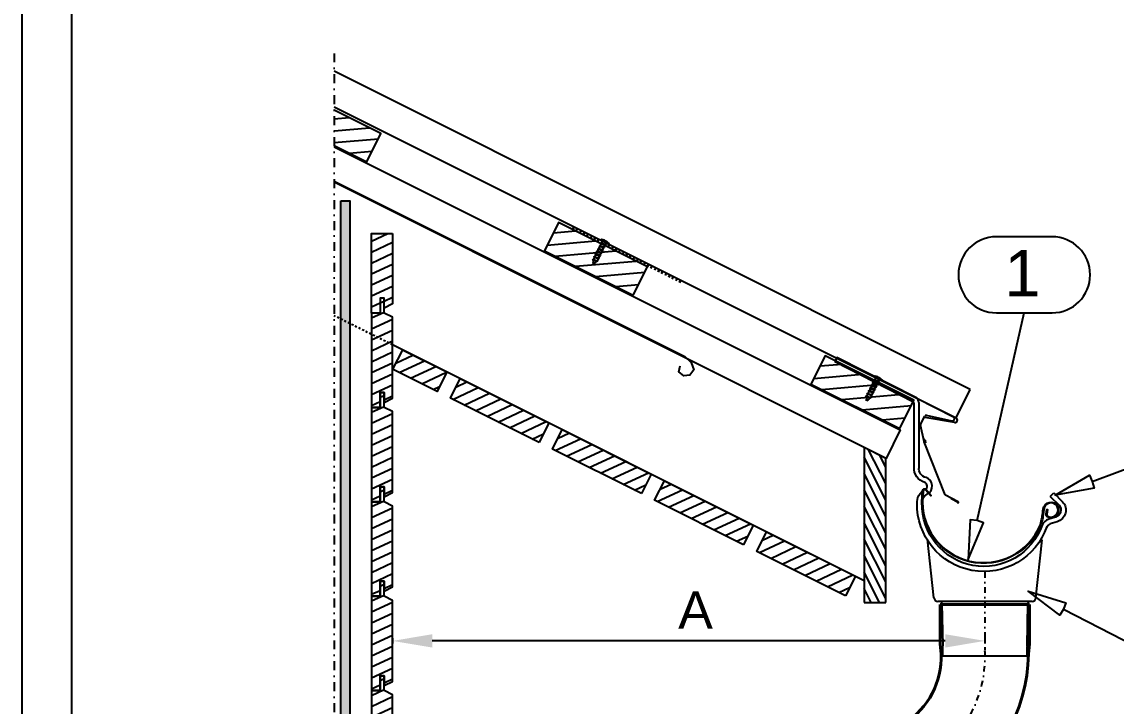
# Model space of a CAD drawing. Extents: x -5366 to 10078, y -29412 to -20292.
# Drawn here: x 7108 to 8210, y -27940 to -27251 of the extents above; entities that cross this region are included whole.
import ezdxf
from ezdxf.enums import TextEntityAlignment as Align

# ---------------------------------------------------------------- set-up
doc = ezdxf.new("R2010")
doc.units = 0
for name, pattern in [('KL', [4, 2, -2]), ('PKEL', [5, 2, -1.5, 0, -1.5]), ('PKL', [7, 3, -2, 0, -2])]:
    doc.linetypes.add(name, pattern=pattern)
doc.layers.get('0').update_dxf_attribs({"linetype": 'CONTINUOUS'})
for name, color, linetype in [('025', 1, 'CONTINUOUS'), ('1', 7, 'CONTINUOUS'), ('CLASSIC', 7, 'CONTINUOUS'), ('DET_RAAMIT', 7, 'CONTINUOUS'), ('Gruba', 3, 'CONTINUOUS'), ('KIINNIKE', 1, 'CONTINUOUS'), ('MITAT', 2, 'CONTINUOUS'), ('POIMULEVY', 7, 'CONTINUOUS'), ('RAAMIT', 2, 'CONTINUOUS'), ('RWS', 7, 'CONTINUOUS'), ('SININEN', 7, 'CONTINUOUS')]:
    doc.layers.add(name, color=color, linetype=linetype)
doc.layers.add('DET_RAAMI_ULOIN', color=7, linetype='CONTINUOUS', plot=False)
doc.layers.add('RWS LIMITYKSET YM', color=7, linetype='CONTINUOUS', plot=False)
doc.layers.add('KUVA', color=7, linetype='CONTINUOUS', lineweight=40)
doc.styles.add('arial', font='ARIAL.TTF')
doc.dimstyles.get("Standard").update_dxf_attribs({"dimtxt": 0.18, "dimasz": 0.18, "dimexe": 0.18, "dimexo": 0.0625, "dimgap": 0.09, "dimtad": 0, "dimtih": 1, "dimtoh": 1, "dimdec": 4, "dimzin": 0, "dimdsep": 46, "dimtxsty": 'Standard', "dimcen": 0.09, "dimadec": 0, "dimazin": 0, "dimtfac": 1, "dimtdec": 4, "dimtofl": 0, "dimtmove": 0, "dimatfit": 3, "dimfxl": 0, "dimtolj": 1, "dimtzin": 0, "dimarcsym": 0})
pattern_1 = [(25, (8305.598, -26713.416), (-4.22618, 9.06308), [])]

# ---------------------------------------------------------------- blocks, each defined once
blk = doc.blocks.new('S43-25')
at = {"layer": 'KIINNIKE', "color": 1}
for p, q in [((-1.9, -5.4), (-1.9, -3.2)), ((1.9, -4.9), (1.9, -2.7))]:
    blk.add_line(p, q, dxfattribs=at)
at = {"layer": 'KIINNIKE'}
for p, q in [((-1.9, -8.5), (-1.9, -6.3)), ((-1.9, -11.5), (-1.9, -9.3)), ((1.9, -8), (1.9, -5.7)), ((1.9, -11), (1.9, -8.8))]:
    blk.add_line(p, q, dxfattribs=at)
at = {"layer": 'KIINNIKE', "color": 1}
for points in [[(-4.5, 1), (4.5, 1), (4.5, 0), (-4.5, 0)], [(2.6, -2.2), (2.1, -2.7), (-2.1, -3.3), (-2.7, -2.9), (-2.1, -2.4), (2.1, -1.8)], [(2.6, -5.2), (2.1, -5.7), (-2.1, -6.3), (-2.7, -6), (-2.1, -5.5), (2.1, -4.9)]]:
    blk.add_lwpolyline(points, close=True, dxfattribs=at)
for points in [[(-1.9, -2.4), (-1.9, -1, 0.414214), (-2.9, 0)], [(1.9, -1.9), (1.9, -1, -0.414214), (2.9, 0)]]:
    blk.add_lwpolyline(points, format="xyb", dxfattribs=at)
at = {"layer": 'KIINNIKE'}
for points in [[(2.6, -8.3), (2.1, -8.8), (-2.1, -9.4), (-2.7, -9), (-2.1, -8.5), (2.1, -7.9)], [(2.6, -11.3), (2.1, -11.8), (-2.1, -12.4), (-2.7, -12.1), (-2.1, -11.6), (2.1, -11)], [(2.6, -14.4), (2.1, -14.9), (-2.1, -15.4), (-2.7, -15.1), (-2.1, -14.6), (2.1, -14)], [(2.6, -17.4), (2.1, -17.9), (-2.1, -18.5), (-2.7, -18.2), (-2.1, -17.7), (2.1, -17.1)], [(2.6, -20.5), (2.1, -21), (-2, -21.5), (-2.6, -21.2), (-2, -20.7), (2.1, -20.1)], [(1.1, -23.7), (0.7, -24.1), (-0.6, -24.3), (-1, -24), (-0.6, -23.7), (0.7, -23.5)]]:
    blk.add_lwpolyline(points, close=True, dxfattribs=at)
for points in [[(-1.9, -9.3), (-1.9, -9.4)], [(1.9, -8.9), (1.9, -8.8)], [(-1.9, -14.6), (-1.9, -12.4)], [(-1.9, -17.6), (-1.9, -15.4)], [(-1.9, -18.7), (-1.9, -18.5)], [(1.9, -11.8), (1.9, -14)], [(1.9, -14.9), (1.9, -17.1)], [(1.9, -17.9), (1.9, -18.7)], [(0, -25), (-0.4, -24.2)], [(0.4, -24.1), (0, -25)]]:
    blk.add_lwpolyline(points, dxfattribs=at)
for points in [[(-1.7, -20.7, -0.048189), (-1.9, -18.7), (-1.9, -18.5)], [(-0.6, -23.7), (-0.9, -23, -0.041911), (-1.5, -21.5)], [(1.6, -21, -0.053388), (0.9, -23), (0.7, -23.5)], [(1.9, -17.9), (1.9, -18.7, -0.035659), (1.8, -20.2, -0.035659)]]:
    blk.add_lwpolyline(points, format="xyb", dxfattribs=at)
at = {"layer": 'RWS', "color": 1}
for points in [[(-0.7, 1), (-0.9, 1.7, 0.08871), (-3.3, 1, 0.082321)], [(3.3, 1, 0.08871), (0.9, 1.7), (0.7, 1)]]:
    blk.add_lwpolyline(points, format="xyb", dxfattribs=at)
blk = doc.blocks.new('A$C48CC0285')
at = {"layer": 'RWS'}
h = blk.add_hatch(dxfattribs=at)
h.set_pattern_fill('VAAKAV', color=1, scale=0.1, angle=25, style=0)
h.set_pattern_definition([(25, (718.972, 939.72), (-4.22618, 9.06308), [])])
h.paths.add_polyline_path([(-48.3, 48.7), (-58.1, 29.1), (-13.4, 6.7), (-3.6, 26.4)])
at = {"layer": '025', "color": 2}
blk.add_lwpolyline([(-48.3, 48.7), (-3.6, 26.4), (-13.4, 6.7), (-58.1, 29.1)], dxfattribs=at)
at = {"layer": 'RWS', "color": 2}
blk.add_line((-48.3, 48.7), (-58.1, 29.1), dxfattribs=at)
blk = doc.blocks.new('A$C1A014E56')
at = {"layer": 'KUVA'}
for p, q in [((44.9, 0), (-44.9, 0)), ((44.9, -40), (44.9, 0)), ((-44.9, -40), (-44.9, 0)), ((-44.9, -40), (-44, -50)), ((44.9, -40), (43.9, -50))]:
    blk.add_line(p, q, dxfattribs=at)
for centre, radius, start, end in [((-123.9, -52.6), 79.9, 302.8696, 1.8564), ((-127.6, -46.1), 171.6, 301.3357, 358.6964)]:
    blk.add_arc(centre, radius, start, end, dxfattribs=at)
at = {"layer": 'RWS LIMITYKSET YM', "linetype": 'KL'}
for p, q in [((-127.2, -146.8), (-80.5, -119.7)), ((-85.1, -219.7), (-127.2, -146.8)), ((-38.4, -192.7), (-85.1, -219.7))]:
    blk.add_line(p, q, dxfattribs=at)
blk = doc.blocks.new('*D195')
at = {"layer": 'MITAT', "color": 6, "lineweight": -2}
for p, q in [((7481.5, -27871.1), (7481.5, -27876.5)), ((8078, -27871.1), (8078, -27876.5)), ((8038, -27874), (7521.5, -27874))]:
    blk.add_line(p, q, dxfattribs=at)
at = {"layer": 'MITAT', "color": 6}
for points in [[(7521.5, -27867.3), (7521.5, -27880.7), (7481.5, -27874)], [(8038, -27867.3), (8038, -27880.7), (8078, -27874)]]:
    blk.add_solid(points, dxfattribs=at)
at = {"layer": 'MITAT', "color": 2, "insert": (7786.6, -27843), "char_height": 37.5, "attachment_point": 5, "rotation": 360, "style": 'arial'}
blk.add_mtext('\\A1;A', dxfattribs=at)
blk = doc.blocks.new('A$C65423EF8')
at = {"layer": 'Gruba', "color": 3}
blk.add_line((217.1, 75.4), (220.6, 79), dxfattribs=at)
for points in [[(82.3, 174.6), (2.3, 215.4), (0, 210.9)], [(79.3, 170.5), (0, 210.9)], [(220.6, 79), (229.5, 70.1)]]:
    blk.add_lwpolyline(points, dxfattribs=at)
for points in [[(90.8, 89.6, -0.36276), (79.9, 104.9, -0.36276)], [(92, 94.4, -0.367886), (84.9, 104.7, -1.749447)], [(91, 82.4, 0.68073), (90.5, 89.6, 0.68073)], [(93.1, 77.8, 0.68073), (92, 94.4, -907.617005)], [(83.1, 68.2, -0.319573), (90.9, 82.3, -0.319573)], [(88.1, 68.8, -0.319573), (93.1, 77.8, -1.075827)], [(217.1, 75.4), (226, 66.6, -0.649998)]]:
    blk.add_lwpolyline(points, format="xyb", dxfattribs=at)
at = {"layer": 'Gruba'}
for points in [[(213.7, 45.1, -0.856466), (83.1, 68.9, -0.856466)], [(208.9, 46.7, -0.856466), (88.1, 68.8, -2.051163)], [(226, 66.6, -0.528683), (222.5, 54.7)], [(229.5, 70.1, -0.545084), (224, 49.9, -0.568485)], [(222.5, 54.7), (215.5, 52.5, 0.21401), (208.9, 46.7, 0.465331)], [(224, 49.9), (217, 47.8, 0.212494), (213.5, 44.7, 0.212494)]]:
    blk.add_lwpolyline(points, format="xyb", dxfattribs=at)
at = {"layer": 'RWS', "color": 3}
for p, q in [((79.9, 104.9), (79.9, 169.5)), ((84.9, 104.7), (84.9, 170))]:
    blk.add_line(p, q, dxfattribs=at)
for radius, start, end in [(2.83, 15.8785, 38.8262), (7.83, 9.5305, 48.53)]:
    blk.add_arc((77.1, 168.7), radius, start, end, dxfattribs=at)
blk = doc.blocks.new('A$C4A0A289D')
at = {"layer": '1', "color": 7, "linetype": 'Continuous'}
for p, q in [((48.3, 4.7), (42, 63.9)), ((151.1, 4.7), (157.3, 63.1))]:
    blk.add_line(p, q, dxfattribs=at)
at = {"layer": '1'}
for p, q in [((54.4, 1.2), (52.3, 1.2)), ((144.9, 1.2), (54.4, 1.2)), ((147.1, 1.2), (144.9, 1.2))]:
    blk.add_line(p, q, dxfattribs=at)
at = {"layer": '1', "color": 7, "linetype": 'Continuous'}
for centre, radius, start, end in [((52.3, 5.2), 4, 186.1127, 270), ((54.4, -0.8), 2, 45.9281, 90), ((144.9, -0.8), 2, 89.9983, 134.5044), ((147.1, 5.2), 4, 270, 353.8873)]:
    blk.add_arc(centre, radius, start, end, dxfattribs=at)
at = {"layer": 'RWS LIMITYKSET YM', "color": 7, "linetype": 'Continuous'}
for p, q in [((56.4, -0.8), (57.2, -43.5)), ((142.2, -43.5), (142.9, -0.8)), ((57.2, -53.8), (57.2, -44.1)), ((142.2, -53.8), (57.2, -53.8)), ((142.2, -53.8), (142.2, -44.1))]:
    blk.add_line(p, q, dxfattribs=at)
for centre, radius, start, end in [((54.4, -0.8), 2, 1.8561, 45.9281), ((144.9, -0.8), 2, 134.5044, 179.0088), ((37.2, -44.1), 20, 0, 1.8561), ((162.2, -44.1), 20, 178.1439, 180)]:
    blk.add_arc(centre, radius, start, end, dxfattribs=at)
blk = doc.blocks.new('A$C0BF002D9')
at = {"color": 3}
for p, q in [((-17, -27.9), (-109.2, 19.1)), ((-50.1, -35.4), (-45.7, -26.8)), ((-44.5, -26), (-18.8, -31.5)), ((-46.4, -52.4), (-50.2, -35.9)), ((-25.4, -106), (-46.5, -52.9)), ((-45.6, -51.2), (-45, -53.6)), ((-12.1, -113.3), (-25.1, -106.3)), ((-19.2, -109.8), (-13, -113.1))]:
    blk.add_line(p, q, dxfattribs=at)
for centre, radius, start, end in [((-44.7, -27), 1, 78, 168), ((-17.9, -29.7), 2, 243, 333), ((-17.9, -29.7), 2, 333, 63), ((-49.2, -35.8), 1, 153, 186.2958), ((-46.6, -51.4), 1.12, 13, 100.13), ((-47.4, -52.5), 1, 334.9002, 3.6682), ((-24.7, -105.6), 0.83, 206.6015, 234.3633), ((-13.3, -113.5), 0.5, 342.3351, 50.6176), ((-12.4, -113.7), 0.5, 170.0253, 62.2369)]:
    blk.add_arc(centre, radius, start, end, dxfattribs=at)

msp = doc.modelspace()

# ---------------------------------------------------------------- hatches: boundary and pattern name
at = {"layer": 'RAAMIT'}
h = msp.add_hatch(dxfattribs=at)
h.set_pattern_fill('PISTE', color=1, scale=0.04, style=0)
h.set_pattern_definition([(0, (8305.5976, -26713.416), (2, 2), [0, -4])])
h.paths.add_polyline_path([(7429.5117, -27431.1109), (7438.5117, -27431.1109), (7438.5117, -28431.1109), (7429.5117, -28431.1109)])
at = {"layer": 'RWS'}
h = msp.add_hatch(dxfattribs=at)
h.set_pattern_fill('ANSI31', color=1, scale=95, angle=320, style=0)
h.set_pattern_definition([(5, (11838.701, -27045.765), (-1.034974, 11.829812), [])])
h.paths.add_polyline_path([(7422.65378, -27339.71704), (7422.65378, -27375.49413), (7455.60242, -27391.96845), (7469.91325, -27363.34678)])
h = msp.add_hatch(dxfattribs=at)
h.set_pattern_fill('ANSI31', color=1, scale=95, angle=320, style=0)
h.set_pattern_definition([(5, (12107.024, -27179.927), (-1.034974, 11.829812), [])])
h.paths.add_polyline_path([(7723.92554, -27526.13001), (7738.23638, -27497.50834), (7648.79366, -27452.78698), (7634.48282, -27481.40865)])
h = msp.add_hatch(dxfattribs=at)
h.set_pattern_fill('VAAKAV', color=1, scale=0.1, angle=25, style=0)
h.set_pattern_definition(pattern_1)
h.paths.add_polyline_path([(7481.5117, -27463.99282), (7481.5117, -27534.74282), (7473.0117, -27538.99282), (7473.0117, -27528.99282), (7469.0117, -27528.99282), (7469.0117, -27543.99282), (7460.5117, -27543.99282), (7460.5117, -27463.99282)])
h = msp.add_hatch(dxfattribs=at)
h.set_pattern_fill('VAAKAV', color=1, scale=0.1, angle=25, style=0)
h.set_pattern_definition(pattern_1)
h.paths.add_polyline_path([(7473.0117, -27528.99282), (7469.0117, -27528.99282), (7469.0117, -27543.99282), (7460.5117, -27543.99282), (7460.5117, -27638.99282), (7469.0117, -27638.99282), (7469.0117, -27623.99282), (7473.0117, -27623.99282), (7473.0117, -27633.99282), (7481.5117, -27629.74282), (7481.5117, -27548.24282), (7473.0117, -27543.99282)])
h = msp.add_hatch(dxfattribs=at)
h.set_pattern_fill('ANSI31', color=1, scale=95, angle=320, style=0)
h.set_pattern_definition([(5, (12375.348, -27314.088), (-1.034974, 11.829812), [])])
h.paths.add_polyline_path([(7992.24867, -27660.29158), (8006.5595, -27631.66991), (7917.11678, -27586.94855), (7902.80595, -27615.57022)])
h = msp.add_hatch(dxfattribs=at)
h.set_pattern_fill('VAAKAV', color=1, scale=0.1, angle=25, style=0)
h.set_pattern_definition([(25, (8361.568, -26741.318), (-4.22618, 9.06308), [])])
h.paths.add_polyline_path([(7629.18032, -27674.33043), (7539.7376, -27629.60907), (7549.5763, -27609.93168), (7639.01902, -27654.65304)])
h = msp.add_hatch(dxfattribs=at)
h.set_pattern_fill('VAAKAV', color=1, scale=0.1, angle=25, style=0)
h.set_pattern_definition([(25, (8305.598, -26808.416), (-4.22618, 9.06308), [])])
h.paths.add_polyline_path([(7473.0117, -27623.99282), (7469.0117, -27623.99282), (7469.0117, -27638.99282), (7460.5117, -27638.99282), (7460.5117, -27733.99282), (7469.0117, -27733.99282), (7469.0117, -27718.99282), (7473.0117, -27718.99282), (7473.0117, -27728.99282), (7481.5117, -27724.74282), (7481.5117, -27643.24282), (7473.0117, -27638.99282)])
h = msp.add_hatch(dxfattribs=at)
h.set_pattern_fill('VAAKAV', color=1, scale=0.1, angle=25, style=0)
h.set_pattern_definition([(25, (8464.427, -26792.748), (-4.22618, 9.06308), [])])
h.paths.add_polyline_path([(7732.03945, -27725.76), (7642.59673, -27681.03864), (7652.43543, -27661.36124), (7741.87815, -27706.0826)])
h = msp.add_hatch(dxfattribs=at)
h.set_pattern_fill('VAAKAV', color=1, scale=0.1, angle=25, style=0)
h.set_pattern_definition([(25, (8305.598, -26903.416), (-4.22618, 9.06308), [])])
h.paths.add_polyline_path([(7473.0117, -27718.99282), (7469.0117, -27718.99282), (7469.0117, -27733.99282), (7460.5117, -27733.99282), (7460.5117, -27828.99282), (7469.0117, -27828.99282), (7469.0117, -27813.99282), (7473.0117, -27813.99282), (7473.0117, -27823.99282), (7481.5117, -27819.74282), (7481.5117, -27738.24282), (7473.0117, -27733.99282)])
h = msp.add_hatch(dxfattribs=at)
h.set_pattern_fill('VAAKAV', color=1, scale=0.1, angle=25, style=0)
h.set_pattern_definition([(25, (8567.287, -26844.178), (-4.22618, 9.06308), [])])
h.paths.add_polyline_path([(7834.89858, -27777.18956), (7745.45586, -27732.4682), (7755.29456, -27712.7908), (7844.73727, -27757.51216)])
h = msp.add_hatch(dxfattribs=at)
h.set_pattern_fill('VAAKAV', color=1, scale=0.1, angle=25, style=0)
h.set_pattern_definition([(25, (8670.146, -26895.607), (-4.22618, 9.06308), [])])
h.paths.add_polyline_path([(7937.7577, -27828.61912), (7848.31498, -27783.89776), (7858.15368, -27764.22037), (7947.5964, -27808.94173)])
h = msp.add_hatch(dxfattribs=at)
h.set_pattern_fill('VAAKAV', color=1, scale=0.1, angle=25, style=0)
h.set_pattern_definition([(25, (8305.598, -26998.416), (-4.22618, 9.06308), [])])
h.paths.add_polyline_path([(7473.0117, -27813.99282), (7469.0117, -27813.99282), (7469.0117, -27828.99282), (7460.5117, -27828.99282), (7460.5117, -27923.99282), (7469.0117, -27923.99282), (7469.0117, -27908.99282), (7473.0117, -27908.99282), (7473.0117, -27918.99282), (7481.5117, -27914.74282), (7481.5117, -27833.24282), (7473.0117, -27828.99282)])
h = msp.add_hatch(dxfattribs=at)
h.set_pattern_fill('VAAKAV', color=1, scale=0.1, angle=25, style=0)
h.set_pattern_definition([(25, (8305.598, -27093.416), (-4.22618, 9.06308), [])])
h.paths.add_polyline_path([(7473.0117, -27908.99282), (7469.0117, -27908.99282), (7469.0117, -27923.99282), (7460.5117, -27923.99282), (7460.5117, -28018.99282), (7469.0117, -28018.99282), (7469.0117, -28003.99282), (7473.0117, -28003.99282), (7473.0117, -28013.99282), (7481.5117, -28009.74282), (7481.5117, -27928.24282), (7473.0117, -27923.99282)])

# ---------------------------------------------------------------- linework, layer by layer
at = {"layer": '025', "color": 1, "linetype": 'PKL', "ltscale": 3}
msp.add_line((7422.65378, -27282.62962), (7422.65378, -28677.49956), dxfattribs=at)
at = {"layer": '025', "color": 2}
for points in [[(7629.18032, -27674.33043), (7539.7376, -27629.60907), (7549.5763, -27609.93168), (7639.01902, -27654.65304)], [(7732.03945, -27725.76), (7642.59673, -27681.03864), (7652.43543, -27661.36124), (7741.87815, -27706.0826)], [(7834.89858, -27777.18956), (7745.45586, -27732.4682), (7755.29456, -27712.7908), (7844.73727, -27757.51216)], [(7937.7577, -27828.61912), (7848.31498, -27783.89776), (7858.15368, -27764.22037), (7947.5964, -27808.94173)]]:
    msp.add_lwpolyline(points, close=True, dxfattribs=at)
at = {"layer": 'CLASSIC', "color": 1}
for p, q in [((7978.30122, -27715.68363), (7960.91677, -27681.56471)), ((7978.30122, -27732.2038), (7956.30122, -27689.02636)), ((7978.30122, -27699.16346), (7972.2858, -27687.35752)), ((7978.30122, -27748.72397), (7956.30122, -27705.54653)), ((7978.30122, -27765.24414), (7956.30122, -27722.0667)), ((7978.30122, -27781.7643), (7956.30122, -27738.58687)), ((7978.30122, -27798.28447), (7956.30122, -27755.10704)), ((7978.14233, -27814.49281), (7956.30122, -27771.62721)), ((7978.26964, -27831.26284), (7956.30122, -27788.14738)), ((7971.99606, -27835.4704), (7956.30122, -27804.66755)), ((7963.55422, -27835.42253), (7956.30122, -27821.18772))]:
    msp.add_line(p, q, dxfattribs=at)
msp.add_lwpolyline([(8156.95203, -27842.17623), (8153.24052, -27848.07361), (8121.39259, -27823.91351), (8159.58309, -27835.72395), (8156.95203, -27842.17623), (8349.71924, -27941.17819), (8321.73674, -27941.17819, 1), (8321.73674, -28017.73024), (8377.70174, -28017.73024, 1), (8377.70174, -27941.17819), (8349.71924, -27941.17819)], format="xyb", dxfattribs=at)
at = {"layer": 'DET_RAAMI_ULOIN', "color": 2}
msp.add_lwpolyline([(7108.35454, -29412.30809), (9088.35454, -29412.30809), (9088.35454, -26562.30809), (7108.35454, -26562.30809)], close=True, dxfattribs=at)
at = {"layer": 'DET_RAAMIT', "color": 2}
for p, q in [((7978.30122, -27690.42253), (7956.30122, -27679.21297)), ((7956.30122, -27679.21297), (7956.30122, -27835.42253)), ((7978.30122, -27835.42253), (7978.30122, -27690.42253)), ((7956.30122, -27835.42253), (7978.30122, -27835.42253))]:
    msp.add_line(p, q, dxfattribs=at)
msp.add_lwpolyline([(7158.35454, -29362.30809), (9038.35454, -29362.30809), (9038.35454, -26612.30809), (7158.35454, -26612.30809)], close=True, dxfattribs=at)
at = {"layer": 'POIMULEVY', "color": 1, "linetype": 'Continuous'}
msp.add_lwpolyline([(8070.04945, -27752.92324), (8063.14162, -27751.97616), (8061.18296, -27791.92814), (8076.68788, -27755.05546), (8070.04945, -27752.92324), (8117.58356, -27543.81419), (8145.58353, -27543.81419, 1), (8145.58353, -27467.21434), (8089.58359, -27467.21434, 1), (8089.58359, -27543.81419), (8117.58356, -27543.81419)], format="xyb", dxfattribs=at)
at = {"layer": 'POIMULEVY', "color": 1}
msp.add_lwpolyline([(8186.0929, -27713.43773), (8187.93339, -27720.1629), (8148.57867, -27727.31875), (8183.11256, -27707.13434), (8186.0929, -27713.43773), (8211.10239, -27704.18373), (8332.29511, -27659.34001), (8304.29511, -27659.34001, -1), (8304.29511, -27582.74008), (8360.29511, -27582.74008, -1), (8360.29511, -27659.34001), (8332.29511, -27659.34001)], format="xyb", dxfattribs=at)
at = {"layer": 'RAAMIT'}
msp.add_lwpolyline([(7429.5117, -27431.1109), (7438.5117, -27431.1109), (7438.5117, -28431.1109), (7429.5117, -28431.1109)], close=True, dxfattribs=at)
at = {"layer": 'RWS', "color": 1, "linetype": 'PKL', "ltscale": 3}
msp.add_line((7422.65378, -27282.62962), (7422.65378, -28677.49956), dxfattribs=at)
at = {"layer": 'RWS', "color": 1, "linetype": 'KL'}
msp.add_line((7771.67858, -27513.14404), (7662.02466, -27458.31707), dxfattribs=at)
at = {"layer": 'RWS', "color": 2, "linetype": 'KL'}
msp.add_line((7481.5117, -27575.98229), (7422.65378, -27546.55333), dxfattribs=at)
at = {"layer": 'RWS', "color": 5}
msp.add_line((7956.30122, -27813.37705), (7481.5117, -27575.98229), dxfattribs=at)
at = {"layer": 'RWS', "color": 3}
msp.add_lwpolyline([(7422.65378, -27375.49413), (7455.60242, -27391.96845), (7469.91325, -27363.34678), (7422.65378, -27339.71704)], dxfattribs=at)
at = {"layer": 'RWS', "color": 5}
msp.add_lwpolyline([(7422.65378, -27376.61217), (7992.69588, -27661.63322), (7978.38505, -27690.25489), (7422.65378, -27412.38925)], dxfattribs=at)
at = {"layer": 'RWS', "color": 2}
msp.add_lwpolyline([(7422.65378, -27411.27396), (7775.7835, -27587.83882), (7782.35666, -27593.89725), (7785.01661, -27601.1356), (7780.80851, -27606.60002), (7774.90095, -27607.33736), (7769.95239, -27603.20045), (7771.05886, -27597.29224)], dxfattribs=at)
at = {"layer": 'RWS', "color": 3}
for points in [[(7723.92554, -27526.13001), (7738.23638, -27497.50834), (7648.79366, -27452.78698), (7634.48282, -27481.40865)], [(7992.24867, -27660.29158), (8006.5595, -27631.66991), (7917.11678, -27586.94855), (7902.80595, -27615.57022)]]:
    msp.add_lwpolyline(points, close=True, dxfattribs=at)
at = {"layer": 'RWS', "color": 2}
for points in [[(7481.5117, -27463.99282), (7481.5117, -27534.74282), (7473.0117, -27538.99282), (7473.0117, -27528.99282), (7469.0117, -27528.99282), (7469.0117, -27543.99282), (7460.5117, -27543.99282), (7460.5117, -27463.99282)], [(7473.0117, -27528.99282), (7469.0117, -27528.99282), (7469.0117, -27543.99282), (7460.5117, -27543.99282), (7460.5117, -27638.99282), (7469.0117, -27638.99282), (7469.0117, -27623.99282), (7473.0117, -27623.99282), (7473.0117, -27633.99282), (7481.5117, -27629.74282), (7481.5117, -27548.24282), (7473.0117, -27543.99282)], [(7473.0117, -27623.99282), (7469.0117, -27623.99282), (7469.0117, -27638.99282), (7460.5117, -27638.99282), (7460.5117, -27733.99282), (7469.0117, -27733.99282), (7469.0117, -27718.99282), (7473.0117, -27718.99282), (7473.0117, -27728.99282), (7481.5117, -27724.74282), (7481.5117, -27643.24282), (7473.0117, -27638.99282)], [(7473.0117, -27718.99282), (7469.0117, -27718.99282), (7469.0117, -27733.99282), (7460.5117, -27733.99282), (7460.5117, -27828.99282), (7469.0117, -27828.99282), (7469.0117, -27813.99282), (7473.0117, -27813.99282), (7473.0117, -27823.99282), (7481.5117, -27819.74282), (7481.5117, -27738.24282), (7473.0117, -27733.99282)], [(7473.0117, -27813.99282), (7469.0117, -27813.99282), (7469.0117, -27828.99282), (7460.5117, -27828.99282), (7460.5117, -27923.99282), (7469.0117, -27923.99282), (7469.0117, -27908.99282), (7473.0117, -27908.99282), (7473.0117, -27918.99282), (7481.5117, -27914.74282), (7481.5117, -27833.24282), (7473.0117, -27828.99282)], [(7473.0117, -27908.99282), (7469.0117, -27908.99282), (7469.0117, -27923.99282), (7460.5117, -27923.99282), (7460.5117, -28018.99282), (7469.0117, -28018.99282), (7469.0117, -28003.99282), (7473.0117, -28003.99282), (7473.0117, -28013.99282), (7481.5117, -28009.74282), (7481.5117, -27928.24282), (7473.0117, -27923.99282)]]:
    msp.add_lwpolyline(points, close=True, dxfattribs=at)
at = {"layer": 'RWS', "color": 3, "ltscale": 20}
msp.add_lwpolyline([(8133.80784, -27756.90551, 0.0482215874), (8136.41647, -27743.11785, 0.0074854157), (8136.67134, -27741.29124, -2.9242407541), (8141.54432, -27749.50717, -0.3481491707), (8139.679, -27746.28153), (8140.3345, -27741.81611), (8140.92814, -27741.90325), (8140.27264, -27746.36867, 0.3481491707), (8141.7649, -27748.94919, 2.9242407541), (8137.26676, -27741.36525, -0.0074854157), (8137.00941, -27743.20965, -0.0546525379), (8134.52543, -27756.73022, -0.8597670786), (8014.74877, -27728.78515), (8015.2204, -27722.80372, -0.6681786379), (8018.73522, -27721.66226), (8023.9299, -27727.74627), (8023.4736, -27728.13588), (8018.27892, -27722.05186, 0.6681786379), (8015.81855, -27722.85088), (8015.34691, -27728.83232, 0.8567449409)], format="xyb", close=True, dxfattribs=at)
at = {"layer": 'RWS', "linetype": 'PKEL', "ltscale": 3}
msp.add_lwpolyline([(8077.97362, -27804.66776), (8077.97326, -27883.2667, -0.3286788922), (7996.76278, -28006.03848), (7608.64872, -28214.74117, 0.2240776851), (7568.95509, -28306.90967), (7569.11427, -28677.49956)], format="xyb", dxfattribs=at)
at = {"layer": 'SININEN', "color": 2}
for p, q in [((8063.2652, -27620.88634), (7422.65378, -27300.58063)), ((7422.65378, -27336.35772), (8048.95437, -27649.50801)), ((8048.95437, -27649.50801), (8063.2652, -27620.88634)), ((8047.2704, -27654.17918), (8017.58773, -27649.30133))]:
    msp.add_line(p, q, dxfattribs=at)
msp.add_arc((8047.83633, -27651.74408), 2.5, 256.91644891, 63.43494882, dxfattribs=at)

# ---------------------------------------------------------------- block references
at = {"layer": 'RWS', "color": 1, "rotation": 333.4700829172475}
for p in [(7694.87801, -27472.42167), (7970.03434, -27609.99983)]:
    msp.add_blockref('S43-25', p, dxfattribs=at)
at = {"layer": 'RWS'}
for name, p in [('A$C48CC0285', (7539.7376, -27629.60907)), ('A$C65423EF8', (7926.70234, -27804.06915)), ('A$C0BF002D9', (8063.2652, -27620.88634)), ('A$C4A0A289D', (7978.30122, -27835.42253)), ('A$C1A014E56', (8077.97374, -27837.19904))]:
    msp.add_blockref(name, p, dxfattribs=at)

# ---------------------------------------------------------------- texts
at = {"layer": 'CLASSIC', "color": 2, "style": 'arial'}
msp.add_text('1', height=46.66664, dxfattribs=at).set_placement((8115.8146, -27503.94304), align=Align.MIDDLE)

# ---------------------------------------------------------------- dimensions: what is measured, and where the dimension line sits
at = {"layer": 'MITAT', "color": 5}
dim = msp.add_linear_dim(base=(7481.5117, -27873.99282), p1=(8077.97333, -27866.0645), p2=(7481.5117, -27866.06439), angle=179.99998922, text='A', dimstyle='Standard', override={"dimscale": 2.5, "dimtxt": 15, "dimasz": 16, "dimexe": 1, "dimexo": 2, "dimgap": 0.5, "dimjust": 0, "dimtih": 0, "dimtoh": 0, "dimdec": 0, "dimzin": 8, "dimtxsty": 'arial', "dimdle": 1, "dimclrd": 6, "dimclre": 6, "dimclrt": 2, "dimtp": 0.5, "dimtm": 0.5, "dimtfac": 0.01875, "dimtix": 1, "dimtofl": 1, "dimtmove": 2, "dimtvp": 1}, dxfattribs=at)
dim.commit()
dim.dimension.update_dxf_attribs({"geometry": '*D195', "text_midpoint": (7786.59705, -27843.03482), "dimtype": 161})

doc.saveas('drawing.dxf')
